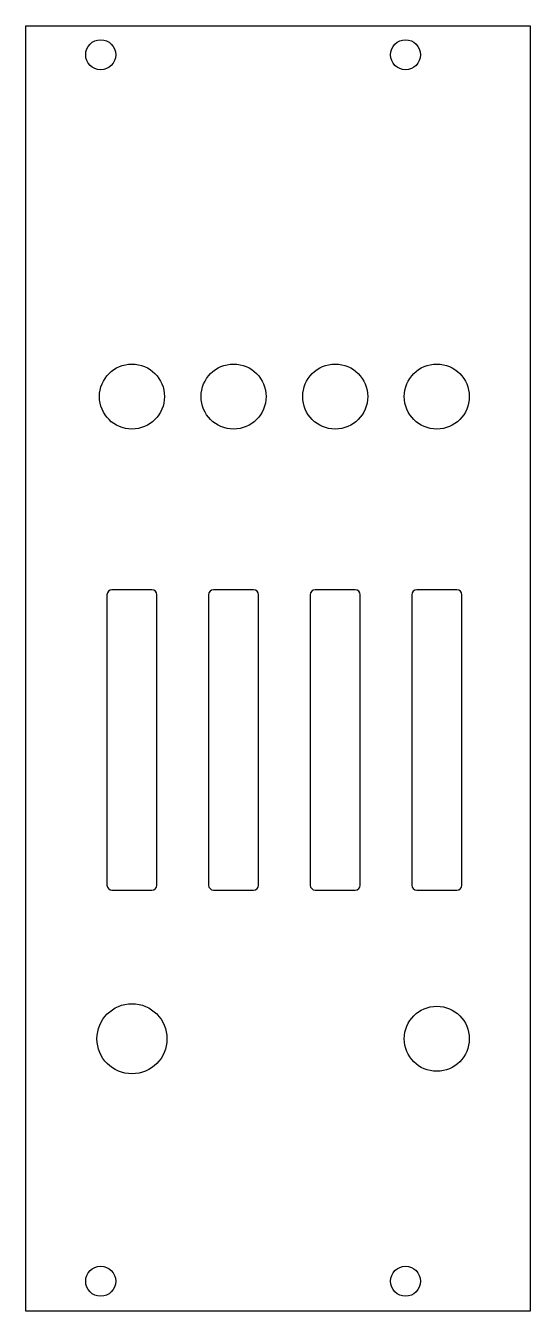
# Model space of a CAD drawing. Header units: millimetres. Extents: x 0 to 50, y 0 to 128.
import ezdxf

# ---------------------------------------------------------------- set-up
doc = ezdxf.new("R2010")
doc.units = ezdxf.units.MM
doc.layers.add('Contour', color=7, linetype='CONTINUOUS')

msp = doc.modelspace()

# ---------------------------------------------------------------- linework, layer by layer
at = {"layer": 'Contour', "color": 7, "linetype": 'CONTINUOUS'}
for p, q in [((0, 0), (0, 128.4)), ((0, 128.4), (50.46, 128.4)), ((50.46, 128.4), (50.46, 0)), ((12.63, 72.07), (8.63, 72.07)), ((22.79, 72.07), (18.79, 72.07)), ((32.95, 72.07), (28.95, 72.07)), ((43.11, 72.07), (39.11, 72.07)), ((8.13, 71.57), (8.13, 42.57)), ((13.13, 42.57), (13.13, 71.57)), ((18.29, 71.57), (18.29, 42.57)), ((23.29, 42.57), (23.29, 71.57)), ((28.45, 71.57), (28.45, 42.57)), ((33.45, 42.57), (33.45, 71.57)), ((38.61, 71.57), (38.61, 42.57)), ((43.61, 42.57), (43.61, 71.57)), ((8.63, 42.07), (12.63, 42.07)), ((18.79, 42.07), (22.79, 42.07)), ((28.95, 42.07), (32.95, 42.07)), ((39.11, 42.07), (43.11, 42.07)), ((50.46, 0), (0, 0))]:
    msp.add_line(p, q, dxfattribs=at)
for centre, radius in [((7.5, 125.5), 1.5), ((37.98, 125.5), 1.5), ((10.63, 91.36), 3.25), ((20.79, 91.36), 3.25), ((30.95, 91.36), 3.25), ((41.11, 91.36), 3.25), ((10.63, 27.22), 3.5), ((41.11, 27.22), 3.25), ((7.5, 3), 1.5), ((37.98, 3), 1.5)]:
    msp.add_circle(centre, radius, dxfattribs=at)
for centre, start, end in [((8.63, 71.57), 90, 180), ((12.63, 71.57), 0, 90), ((18.79, 71.57), 90, 180), ((22.79, 71.57), 0, 90), ((28.95, 71.57), 90, 180), ((32.95, 71.57), 0, 90), ((39.11, 71.57), 90, 180), ((43.11, 71.57), 0, 90), ((8.63, 42.57), 180, 270), ((12.63, 42.57), 270, 360), ((18.79, 42.57), 180, 270), ((22.79, 42.57), 270, 360), ((28.95, 42.57), 180, 270), ((32.95, 42.57), 270, 360), ((39.11, 42.57), 180, 270), ((43.11, 42.57), 270, 360)]:
    msp.add_arc(centre, 0.5, start, end, dxfattribs=at)

doc.saveas('drawing.dxf')
